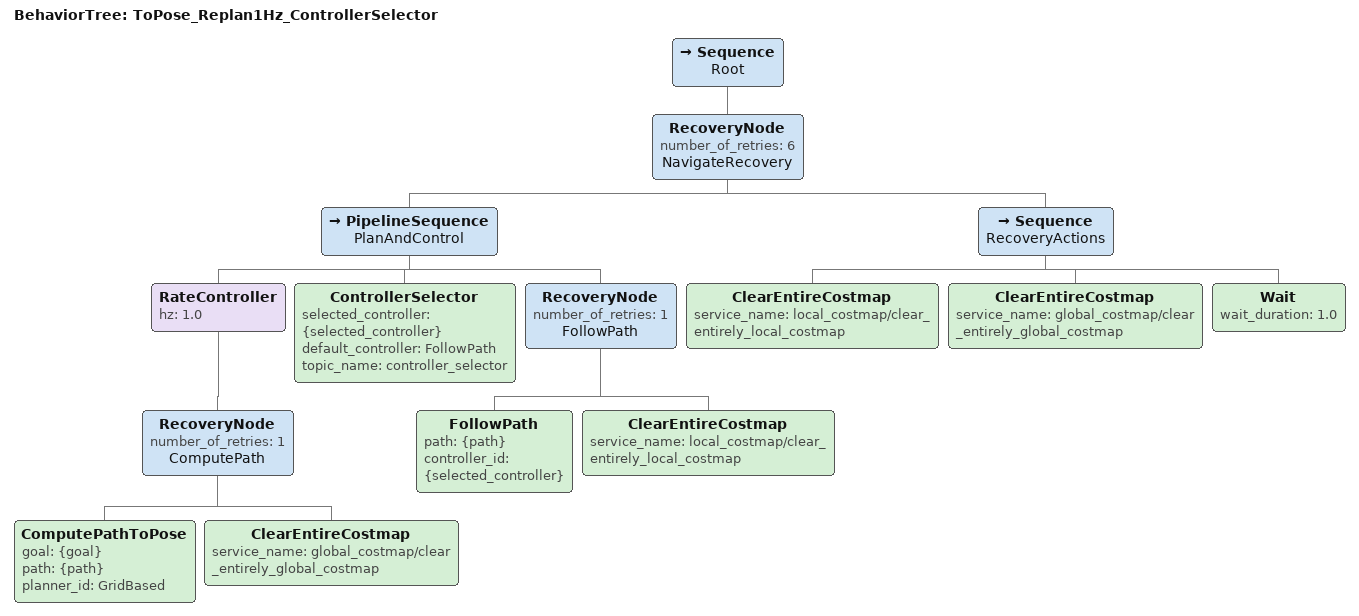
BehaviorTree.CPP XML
<root BTCPP_format="4" main_tree_to_execute="ToPose_Replan1Hz_ControllerSelector">

  <BehaviorTree ID="ToPose_Replan1Hz_ControllerSelector">
    <Sequence name="Root">

      <!-- RecoveryNode MUST have exactly 2 children: main + recovery -->
      <RecoveryNode number_of_retries="6" name="NavigateRecovery">

        <!-- ========== Child 1: MAIN ========== -->
        <PipelineSequence name="PlanAndControl">

          <!-- Replan every 1s (default-like) -->
          <RateController hz="1.0">
            <RecoveryNode number_of_retries="1" name="ComputePath">
              <ComputePathToPose goal="{goal}" path="{path}" planner_id="GridBased"/>
              <ClearEntireCostmap service_name="global_costmap/clear_entirely_global_costmap"/>
            </RecoveryNode>
          </RateController>

          <!-- Your external node publishes /controller_selector (FollowPath / FollowPathDiff) -->
          <ControllerSelector selected_controller="{selected_controller}"
                              default_controller="FollowPath"
                              topic_name="controller_selector"/>

          <RecoveryNode number_of_retries="1" name="FollowPath">
            <FollowPath path="{path}" controller_id="{selected_controller}"/>
            <ClearEntireCostmap service_name="local_costmap/clear_entirely_local_costmap"/>
          </RecoveryNode>

        </PipelineSequence>

        <!-- ========== Child 2: RECOVERY ========== -->
        <Sequence name="RecoveryActions">
          <ClearEntireCostmap service_name="local_costmap/clear_entirely_local_costmap"/>
          <ClearEntireCostmap service_name="global_costmap/clear_entirely_global_costmap"/>
          <Wait wait_duration="1.0"/>
        </Sequence>

      </RecoveryNode>

    </Sequence>
  </BehaviorTree>
</root>
